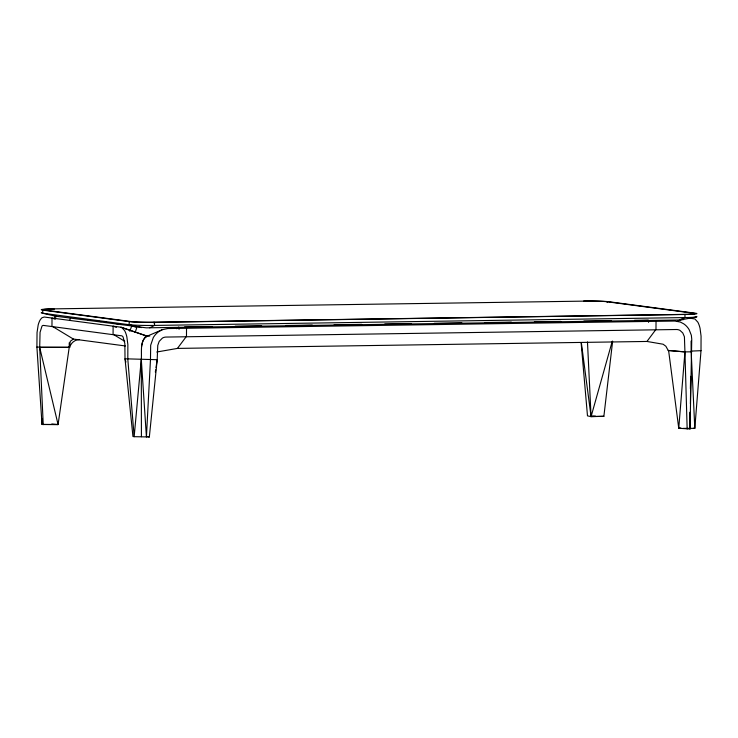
<?xml version="1.0" encoding="UTF-8"?>
<svg xmlns="http://www.w3.org/2000/svg" width="738" height="738" viewBox="0 0 738 738"><rect width="100%" height="100%" fill="white"/><g stroke="black" fill="none" stroke-linecap="round" stroke-linejoin="round"><path stroke-width="1.11" d="M69.234 342.801L69.224 347.321L58.081 424.544L42.029 424.47L36.9 347.091L37.048 332.515L38.173 325.015A19.594 7.518 89.2 0 1 40.489 319.434L41.937 317.783L44.225 317.026L120.921 327.211L146.88 336.048M53.994 309.748L54.003 308.964L51.9 309.01A17.463 0.913 0.4 0 0 43.791 309.978L131.982 321.694A17.463 0.913 0.4 0 0 151.631 322.257L686.285 314.342A17.463 0.913 0.4 0 0 694.393 313.373L606.202 301.657A17.463 0.913 0.4 0 0 586.544 301.095L53.201 308.871A19.409 1.015 0.4 0 0 42.73 310.126L42.712 313.226L55.405 316.168L146.299 327.838L680.39 319.978L696.266 316.98M42.73 310.126L129.168 321.611L129.15 324.711L141.502 327.598M153.855 323.004L153.855 322.229M583.638 301.021A19.409 1.015 0.4 0 1 609.007 301.741L695.454 313.226A19.409 1.015 0.4 0 1 684.984 314.48L154.546 322.331L154.519 325.43L149.694 327.838M186.529 328.272L186.474 336.334L177.434 348.41L156.788 352.008M607.236 302.552L607.245 301.777M656.036 321.325L655.981 329.379L646.949 341.454L177.434 348.41M684.984 314.48L684.965 317.58L679.311 319.997M683.093 428.391L694.809 428.354L701.008 350.679L701.063 336.094L700.048 328.309A19.594 7.518 89.2 0 0 697.816 322.128L694.882 318.945L688.554 317.986M690.298 411.786L690.048 428.962L678.748 428.271L668.591 350.421M690.408 403.769L690.796 376.288M689.661 426.296L689.929 412.625M690.399 388.695L690.63 377.303M42.37 418.75L42.029 424.47L58.081 424.544L57.933 422.265M36.9 347.091L69.317 347.349L70.322 341.279L73.376 339.065L125.432 345.974M680.925 428.335L678.748 428.271L684.938 351.897L684.412 336.749L682.788 332.976L680.021 330.421A8.404 7.749 -82.4 0 0 676.562 329.508L165.884 337.072A8.404 7.749 -82.4 0 0 162.406 338.087L159.177 341.399L157.766 345.402L157.194 359.71L149.344 436.97L134.159 436.684L132.951 436.518L125.017 358.797L124.86 343.594L123.062 336.962A8.404 3.229 89.2 0 0 121.622 335.808L43.404 325.412A8.404 3.229 89.1 0 0 41.955 326.187L40.064 332.331L39.695 347.46L43.238 424.636M581.12 342.635L587.485 415.845L591.073 416.647L603.878 416.297L612.632 341.251M689.615 428.575L690.048 428.962L691.755 339.203L691.34 335.246L689.117 329.618A19.594 18.063 -82.4 0 0 683.702 323.816L680.27 322.026L674.79 321.048L167.784 328.548L162.277 329.701L146.382 336.51C139.602 341.5 141.991 352.137 141.281 359.231L141.419 436.712M155.34 372.081L155.681 369.83M156.013 367.579L157.194 359.71L125.017 358.797L125.903 362.109M141.659 346.38L141.807 345.476M581.323 342.616L591.073 416.647L612.272 341.196M69.695 320.43L70.645 317.598M129.842 331.371L131.751 325.716L136.798 327.607L135.211 332.321M51.78 423.999L58.081 424.544L39.695 347.46L69.723 347.303C70.894 342.967 74.778 339.683 79.353 339.581M176.668 328.742L178.781 327.063L179.076 329.286M54.603 317.746L56.291 316.694M162.277 329.701L158.827 331.583A19.594 18.063 -82.4 0 0 153.319 337.552L150.681 345.227L150.469 359.812L146.428 437.016L141.281 359.231L134.159 436.684L127.812 359.166L127.868 344.581L126.844 336.796A19.594 7.518 89.2 0 0 124.611 330.615L121.687 327.432M677.05 321.417L682.216 319.342M146.318 336.537L147.083 336.371M683.084 319.812L682.696 319.591M147.249 336.371L145.331 337.229L143.642 339.489A13.432 5.184 -88.3 0 0 141.964 344.609M592.153 416.518L603.878 416.297M56.503 315.818L54.815 316.021L55.405 316.168M701.008 350.679L691.146 351.094L694.809 428.354L693.591 428.188M646.949 341.454L663.093 344.222L665.888 346.26L668.194 350.467L684.938 351.897L691.663 351.805L691.146 351.094L691.1 341.067M184.537 326.971L212.157 326.565M235.173 326.224L261.639 325.836M285.809 325.476L312.275 325.089M334.139 324.757L361.758 324.351M384.775 324.01L411.241 323.622M434.258 323.281L461.868 322.866M484.884 322.534L511.351 322.137M534.367 321.796L560.834 321.408M583.85 321.067L611.47 320.652M634.486 320.32L648.296 320.108L648.582 322.34M145.183 336.141L149.786 336.067M678.748 428.271L681.036 428.261M592.411 415.928L595.409 416.112M668.194 350.467L684.938 351.897L687.152 428.999M68.68 347.238L69.723 347.303M87.619 319.858L89.879 320.154M98.938 321.362L101.198 321.657M104.593 322.109L106.853 322.414M115.912 323.613L118.172 323.917M147.554 436.573L149.344 436.97M120.921 327.211L147.268 336.177M116.346 327.377L113.126 326.178L113.071 334.231L124.75 341.297M55.239 319.268L52.02 318.06L51.964 326.113L73.376 339.065M587.476 341.952L591.073 416.647M41.872 312.571A19.409 1.015 0.4 0 0 42.712 313.226L129.15 324.711A19.409 1.015 0.4 0 0 154.519 325.43L684.965 317.58A19.409 1.015 0.4 0 0 696.248 316.454M154.546 322.331A19.409 1.015 0.4 0 1 129.168 321.611"/></g></svg>
